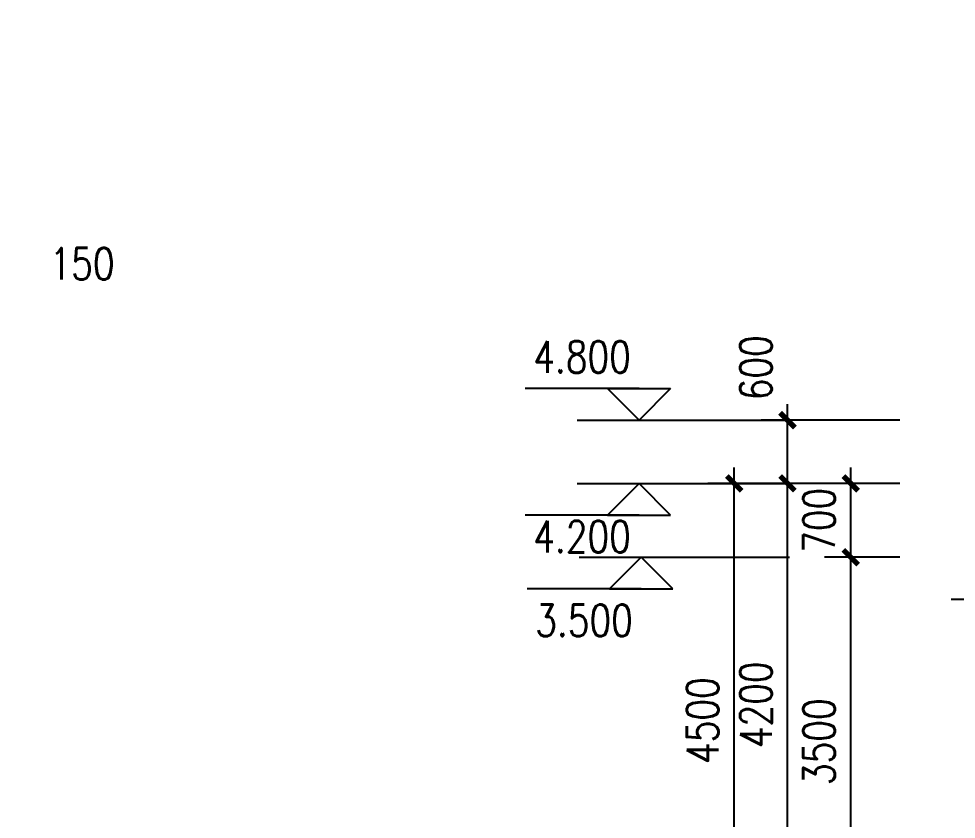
# Model space of a CAD drawing. Extents: x 458975 to 585950, y -118893 to 21149.
# Drawn here: x 494481 to 503371, y -59334 to -51741 of the extents above; entities that cross this region are included whole.
import ezdxf

# ---------------------------------------------------------------- set-up
doc = ezdxf.new("R2010")
doc.units = 0
doc.header["$LTSCALE"] = 1000
doc.header["$MEASUREMENT"] = 0
doc.layers.get('0').update_dxf_attribs({"linetype": 'CONTINUOUS'})
doc.layers.get('DEFPOINTS').update_dxf_attribs({"linetype": 'CONTINUOUS'})
doc.layers.add('LEVL', color=3, linetype='CONTINUOUS')
doc.layers.add('PUB_DIM', color=3, linetype='CONTINUOUS')
doc.styles.add('dim_font', font='SIMPLEX.shx', dxfattribs={"width": 0.8})
doc.dimstyles.new('DIMN', dxfattribs={"dimtxt": 300, "dimasz": 100, "dimexe": 250, "dimexo": 300, "dimgap": 0, "dimtad": 0, "dimdec": 0, "dimzin": 0, "dimdsep": 46, "dimtxsty": 'dim_font', "dimblk": 'ARCHTICK', "dimcen": 0.09, "dimdle": 150, "dimclrt": 7, "dimazin": 0, "dimtfac": 1, "dimtdec": 0, "dimtix": 1, "dimtmove": 2, "dimatfit": 3, "dimfxl": 1, "dimtvp": 1, "dimtolj": 1, "dimtzin": 0, "dimarcsym": 0})

# ---------------------------------------------------------------- blocks, each defined once
blk = doc.blocks.new('_archtick')
at = {"const_width": 0.5}
blk.add_lwpolyline([(-0.7, -0.7), (0.7, 0.7)], dxfattribs=at)
blk = doc.blocks.new('*D82')
at = {"layer": 'DEFPOINTS', "color": 0, "transparency": 16777216}
for p in [(494059, -51741.4), (494209, -51741.4), (494209, -54364.9)]:
    blk.add_point(p, dxfattribs=at)
at = {"layer": 'PUB_DIM', "color": 0, "lineweight": -2, "transparency": 16777216}
for p, q in [((494059, -52041.4), (494059, -54614.9)), ((494209, -52041.4), (494209, -54614.9)), ((493909, -54364.9), (494359, -54364.9))]:
    blk.add_line(p, q, dxfattribs=at)
at = {"layer": 'PUB_DIM', "color": 0, "lineweight": -2, "transparency": 16777216, "xscale": 100, "yscale": 100, "zscale": 100, "rotation": 180}
blk.add_blockref('_archtick', (494059, -54364.9), dxfattribs=at)
at = {"layer": 'PUB_DIM', "color": 0, "lineweight": -2, "transparency": 16777216, "xscale": 100, "yscale": 100, "zscale": 100}
blk.add_blockref('_archtick', (494209, -54364.9), dxfattribs=at)
at = {"layer": 'PUB_DIM', "color": 7, "transparency": 16777216, "insert": (495081.1, -54064.9), "char_height": 300, "attachment_point": 5, "style": 'dim_font'}
blk.add_mtext('\\A1;150', dxfattribs=at)
blk = doc.blocks.new('*D338')
at = {"layer": 'DEFPOINTS', "color": 0, "transparency": 16777216}
for p in [(502370.4, -56848.4), (503137.1, -56848.4), (503137.1, -60348.4)]:
    blk.add_point(p, dxfattribs=at)
at = {"layer": 'PUB_DIM', "color": 0, "lineweight": -2, "transparency": 16777216}
for p, q in [((502370.4, -60498.4), (502370.4, -56698.4)), ((502837.1, -56848.4), (502120.4, -56848.4)), ((502837.1, -60348.4), (502120.4, -60348.4))]:
    blk.add_line(p, q, dxfattribs=at)
at = {"layer": 'PUB_DIM', "color": 0, "lineweight": -2, "transparency": 16777216, "xscale": 100, "yscale": 100, "zscale": 100}
for p, rotation in [((502370.4, -56848.4), 90), ((502370.4, -60348.4), 270)]:
    blk.add_blockref('_archtick', p, dxfattribs=dict(at, rotation=rotation))
at = {"layer": 'PUB_DIM', "color": 7, "transparency": 16777216, "insert": (502070.4, -58598.4), "char_height": 300, "attachment_point": 5, "rotation": 90, "style": 'dim_font'}
blk.add_mtext('\\A1;3500', dxfattribs=at)
blk = doc.blocks.new('*D339')
at = {"layer": 'DEFPOINTS', "color": 0, "transparency": 16777216}
for p in [(502370.4, -56148.4), (503137.1, -56148.4), (503137.1, -56848.4)]:
    blk.add_point(p, dxfattribs=at)
at = {"layer": 'PUB_DIM', "color": 0, "lineweight": -2, "transparency": 16777216}
for p, q in [((502370.4, -56998.4), (502370.4, -55998.4)), ((502837.1, -56148.4), (502120.4, -56148.4)), ((502837.1, -56848.4), (502120.4, -56848.4))]:
    blk.add_line(p, q, dxfattribs=at)
at = {"layer": 'PUB_DIM', "color": 0, "lineweight": -2, "transparency": 16777216, "xscale": 100, "yscale": 100, "zscale": 100}
for p, rotation in [((502370.4, -56148.4), 90), ((502370.4, -56848.4), 270)]:
    blk.add_blockref('_archtick', p, dxfattribs=dict(at, rotation=rotation))
at = {"layer": 'PUB_DIM', "color": 7, "transparency": 16777216, "insert": (502070.4, -56498.4), "char_height": 300, "attachment_point": 5, "rotation": 90, "style": 'dim_font'}
blk.add_mtext('\\A1;700', dxfattribs=at)
blk = doc.blocks.new('*D342')
at = {"layer": 'DEFPOINTS', "color": 0, "transparency": 16777216}
for p in [(501770.5, -55548.4), (503137.1, -55548.4), (503137.1, -56148.4)]:
    blk.add_point(p, dxfattribs=at)
at = {"layer": 'PUB_DIM', "color": 0, "lineweight": -2, "transparency": 16777216}
for p, q in [((501770.5, -56298.4), (501770.5, -55398.4)), ((502837.1, -55548.4), (501520.5, -55548.4)), ((502837.1, -56148.4), (501520.5, -56148.4))]:
    blk.add_line(p, q, dxfattribs=at)
at = {"layer": 'PUB_DIM', "color": 0, "lineweight": -2, "transparency": 16777216, "xscale": 100, "yscale": 100, "zscale": 100}
for p, rotation in [((501770.5, -55548.4), 90), ((501770.5, -56148.4), 270)]:
    blk.add_blockref('_archtick', p, dxfattribs=dict(at, rotation=rotation))
at = {"layer": 'PUB_DIM', "color": 7, "transparency": 16777216, "insert": (501470.5, -55051.8), "char_height": 300, "attachment_point": 5, "rotation": 90, "style": 'dim_font'}
blk.add_mtext('\\A1;600', dxfattribs=at)
blk = doc.blocks.new('*D341')
at = {"layer": 'DEFPOINTS', "color": 0, "transparency": 16777216}
for p in [(501770.5, -56148.4), (503137.1, -56148.4), (503137.1, -60348.4)]:
    blk.add_point(p, dxfattribs=at)
at = {"layer": 'PUB_DIM', "color": 0, "lineweight": -2, "transparency": 16777216}
for p, q in [((501770.5, -60498.4), (501770.5, -55998.4)), ((502837.1, -56148.4), (501520.5, -56148.4)), ((502837.1, -60348.4), (501520.5, -60348.4))]:
    blk.add_line(p, q, dxfattribs=at)
at = {"layer": 'PUB_DIM', "color": 0, "lineweight": -2, "transparency": 16777216, "xscale": 100, "yscale": 100, "zscale": 100}
for p, rotation in [((501770.5, -56148.4), 90), ((501770.5, -60348.4), 270)]:
    blk.add_blockref('_archtick', p, dxfattribs=dict(at, rotation=rotation))
at = {"layer": 'PUB_DIM', "color": 7, "transparency": 16777216, "insert": (501470.5, -58248.4), "char_height": 300, "attachment_point": 5, "rotation": 90, "style": 'dim_font'}
blk.add_mtext('\\A1;4200', dxfattribs=at)
blk = doc.blocks.new('*D343')
at = {"layer": 'DEFPOINTS', "color": 0, "transparency": 16777216}
for p in [(501265.4, -56148.4), (503137.1, -56148.4), (503137.1, -60648.4)]:
    blk.add_point(p, dxfattribs=at)
at = {"layer": 'PUB_DIM', "color": 0, "lineweight": -2, "transparency": 16777216}
for p, q in [((501265.4, -60798.4), (501265.4, -55998.4)), ((502837.1, -56148.4), (501015.4, -56148.4)), ((502837.1, -60648.4), (501015.4, -60648.4))]:
    blk.add_line(p, q, dxfattribs=at)
at = {"layer": 'PUB_DIM', "color": 0, "lineweight": -2, "transparency": 16777216, "xscale": 100, "yscale": 100, "zscale": 100}
for p, rotation in [((501265.4, -56148.4), 90), ((501265.4, -60648.4), 270)]:
    blk.add_blockref('_archtick', p, dxfattribs=dict(at, rotation=rotation))
at = {"layer": 'PUB_DIM', "color": 7, "transparency": 16777216, "insert": (500965.4, -58398.4), "char_height": 300, "attachment_point": 5, "rotation": 90, "style": 'dim_font'}
blk.add_mtext('\\A1;4500', dxfattribs=at)

msp = doc.modelspace()

# ---------------------------------------------------------------- linework, layer by layer
at = {"layer": 'LEVL'}
for p, q in [((500362.3, -55248.4), (499282.3, -55248.4)), ((500362.3, -55548.4), (500062.3, -55248.4)), ((500062.3, -55248.4), (500662.3, -55248.4)), ((500662.3, -55248.4), (500362.3, -55548.4)), ((499776.5, -55548.4), (501770.5, -55548.4)), ((499776.5, -56148.4), (501770.5, -56148.4)), ((500362.3, -56148.4), (500062.3, -56448.4)), ((500662.3, -56448.4), (500362.3, -56148.4)), ((500362.3, -56448.4), (499282.3, -56448.4)), ((500062.3, -56448.4), (500662.3, -56448.4)), ((499795.8, -56848.4), (501789.9, -56848.4)), ((500381.6, -56848.4), (500081.6, -57148.4)), ((500681.6, -57148.4), (500381.6, -56848.4)), ((500381.6, -57148.4), (499301.6, -57148.4)), ((500081.6, -57148.4), (500681.6, -57148.4)), ((504401.5, -57248.4), (503321.5, -57248.4))]:
    msp.add_line(p, q, dxfattribs=at)

# ---------------------------------------------------------------- texts
at = {"layer": 'LEVL', "color": 7, "char_height": 300, "attachment_point": 5, "style": 'dim_font'}
for s, insert in [('4.800', (499822.3, -54948.4)), ('4.200', (499822.3, -56652.9)), ('3.500', (499841.6, -57448.4))]:
    msp.add_mtext(s, dxfattribs=dict(at, insert=insert))

# ---------------------------------------------------------------- dimensions: what is measured, and where the dimension line sits
at = {"layer": 'PUB_DIM'}
for base, p1, p2, angle, picture, middle in [((494209, -54364.9), (494059, -51741.4), (494209, -51741.4), 0, '*D82', (495081.1, -54064.9)), ((501770.5, -55548.4), (503137.1, -56148.4), (503137.1, -55548.4), 90, '*D342', (501470.5, -55051.8))]:
    dim = msp.add_linear_dim(base=base, p1=p1, p2=p2, angle=angle, dimstyle='DIMN', dxfattribs=at)
    dim.commit()
    dim.dimension.update_dxf_attribs({"geometry": picture, "text_midpoint": middle, "dimtype": 160})
for base, p1, p2, picture, middle in [((501265.4, -56148.4), (503137.1, -60648.4), (503137.1, -56148.4), '*D343', (500965.4, -58398.4)), ((501770.5, -56148.4), (503137.1, -60348.4), (503137.1, -56148.4), '*D341', (501470.5, -58248.4)), ((502370.4, -56148.4), (503137.1, -56848.4), (503137.1, -56148.4), '*D339', (502070.4, -56498.4)), ((502370.4, -56848.4), (503137.1, -60348.4), (503137.1, -56848.4), '*D338', (502070.4, -58598.4))]:
    dim = msp.add_linear_dim(base=base, p1=p1, p2=p2, angle=90, dimstyle='DIMN', dxfattribs=at)
    dim.commit()
    dim.dimension.update_dxf_attribs({"geometry": picture, "text_midpoint": middle})

doc.saveas('drawing.dxf')
